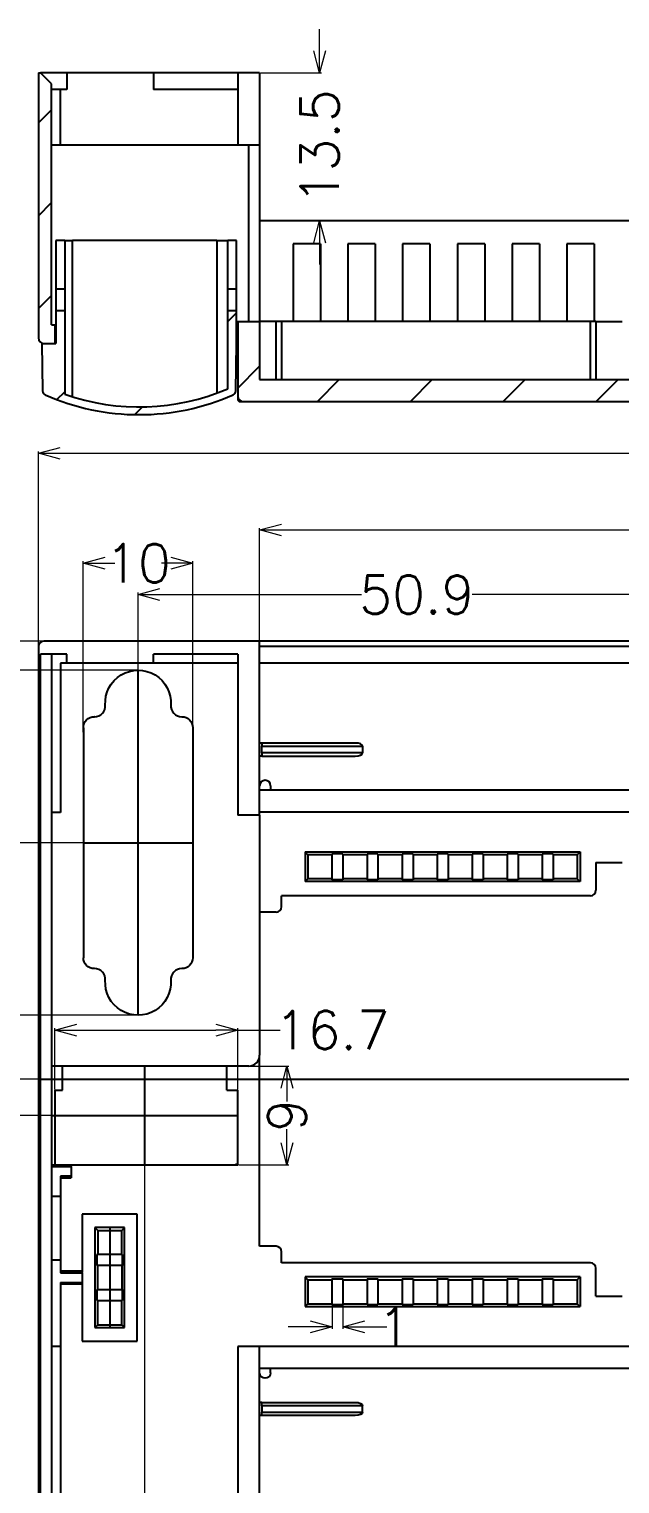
# Model space of a CAD drawing. Header units: millimetres. Extents: x 962 to 1853, y 401 to 821.
# Drawn here: x 1035.2 to 1089.2, y 468.6 to 601.4 of the extents above; entities that cross this region are included whole.
import ezdxf
from ezdxf.lldxf.tags import DXFTag

# ---------------------------------------------------------------- set-up
doc = ezdxf.new("R2010")
doc.units = ezdxf.units.MM
for name, color, linetype, true_color in [('4', 7, 'Continuous', 0xffffff), ('5', 7, 'Continuous', 0xffffff), ('8', 7, 'Continuous', 0xffffff)]:
    doc.layers.add(name, color=color, linetype=linetype, true_color=true_color)
doc.styles.get("Standard").update_dxf_attribs({"font": 'txt', "bigfont": 'gbcbig.shx'})
tags = doc.linetypes.add('CENTER', pattern=[2, 1.25, -0.25, 0.25, -0.25]).pattern_tags.tags
tags[10:11] = [DXFTag(74, 4), DXFTag(75, 0), DXFTag(340, '0'), DXFTag(46, 0.0), DXFTag(50, 0.0), DXFTag(44, 0.0), DXFTag(45, 0.0)]
tags[8:9] = [DXFTag(74, 4), DXFTag(75, 0), DXFTag(340, '0'), DXFTag(46, 0.0), DXFTag(50, 0.0), DXFTag(44, 0.0), DXFTag(45, 0.0)]
tags[6:7] = [DXFTag(74, 4), DXFTag(75, 0), DXFTag(340, '0'), DXFTag(46, 0.0), DXFTag(50, 0.0), DXFTag(44, 0.0), DXFTag(45, 0.0)]
tags[4:5] = [DXFTag(74, 4), DXFTag(75, 0), DXFTag(340, '0'), DXFTag(46, 0.0), DXFTag(50, 0.0), DXFTag(44, 0.0), DXFTag(45, 0.0)]
doc.dimstyles.get("Standard").update_dxf_attribs({"dimtxt": 3.5, "dimasz": 2, "dimexe": 0.18, "dimexo": 0.0625, "dimgap": 0.09, "dimtad": 0, "dimdsep": 46, "dimtxsty": 'Standard', "dimblk": 'OPEN30', "dimcen": 0.09, "dimclrd": 3, "dimclre": 3, "dimclrt": 6, "dimazin": 2, "dimtfac": 1, "dimtofl": 0, "dimtmove": 0, "dimatfit": 3, "dimldrblk": 'OPEN30', "dimfxl": 1, "dimtolj": 1, "dimtzin": 0, "dimlwd": 0, "dimlwe": 0, "dimarcsym": 0})

# ---------------------------------------------------------------- blocks, each defined once
blk = doc.blocks.new('_Open30')
at = {"color": 0, "linetype": 'ByBlock', "lineweight": -2}
for p, q in [((-1, 0.268), (0, 0)), ((0, 0), (-1, -0.268)), ((0, 0), (-1, 0))]:
    blk.add_line(p, q, dxfattribs=at)
blk = doc.blocks.new('*D96')
at = {"color": 3, "lineweight": 0}
for p, q in [((1036.07, 545.08), (1036.07, 562.84)), ((1038.07, 562.66), (1092.26, 562.66)), ((1154.07, 562.66), (1100.02, 562.66)), ((1156.07, 543.38), (1156.07, 562.84))]:
    blk.add_line(p, q, dxfattribs=at)
at = {"layer": 'Defpoints', "color": 0}
for p in [(1156.07, 562.66), (1036.07, 545.01), (1156.07, 543.32)]:
    blk.add_point(p, dxfattribs=at)
at = {"color": 3, "lineweight": 0, "xscale": 2, "yscale": 2, "zscale": 2, "rotation": 180}
blk.add_blockref('_Open30', (1036.07, 562.66), dxfattribs=at)
at = {"color": 3, "lineweight": 0, "xscale": 2, "yscale": 2, "zscale": 2}
blk.add_blockref('_Open30', (1156.07, 562.66), dxfattribs=at)
at = {"color": 6, "insert": (1096.14, 562.66), "char_height": 3.5, "attachment_point": 5}
blk.add_mtext('\\A1;120', dxfattribs=at)
blk = doc.blocks.new('*D97')
at = {"color": 3, "lineweight": 0}
for p, q in [((1056.27, 545.58), (1056.27, 555.84)), ((1058.27, 555.66), (1096.96, 555.66)), ((1152.07, 555.66), (1107.64, 555.66)), ((1154.07, 545.58), (1154.07, 555.84))]:
    blk.add_line(p, q, dxfattribs=at)
at = {"layer": 'Defpoints', "color": 0}
for p in [(1056.27, 555.66), (1056.27, 545.51), (1154.07, 545.51)]:
    blk.add_point(p, dxfattribs=at)
at = {"color": 3, "lineweight": 0, "xscale": 2, "yscale": 2, "zscale": 2, "rotation": 180}
blk.add_blockref('_Open30', (1056.27, 555.66), dxfattribs=at)
at = {"color": 3, "lineweight": 0, "xscale": 2, "yscale": 2, "zscale": 2}
blk.add_blockref('_Open30', (1154.07, 555.66), dxfattribs=at)
at = {"color": 6, "insert": (1102.3, 555.66), "char_height": 3.5, "attachment_point": 5}
blk.add_mtext('\\A1;97.8', dxfattribs=at)
blk = doc.blocks.new('*D115')
at = {"color": 3, "lineweight": 0}
for p, q in [((1040.1, 545.51), (1018.83, 545.51)), ((1019.01, 543.51), (1019.01, 509.38)), ((1019.01, 467.51), (1019.01, 503.95)), ((1040.1, 465.51), (1018.83, 465.51))]:
    blk.add_line(p, q, dxfattribs=at)
at = {"layer": 'Defpoints', "color": 0}
for p in [(1040.17, 545.51), (1019.01, 465.51), (1040.17, 465.51)]:
    blk.add_point(p, dxfattribs=at)
at = {"color": 3, "lineweight": 0, "xscale": 2, "yscale": 2, "zscale": 2}
for p, rotation in [((1019.01, 545.51), 90), ((1019.01, 465.51), 270)]:
    blk.add_blockref('_Open30', p, dxfattribs=dict(at, rotation=rotation))
at = {"color": 6, "insert": (1019.01, 506.66), "char_height": 3.5, "attachment_point": 5, "rotation": 90}
blk.add_mtext('\\A1;80', dxfattribs=at)
blk = doc.blocks.new('*D116')
at = {"color": 3, "lineweight": 0}
for p, q in [((1061.75, 599.39), (1061.75, 601.39)), ((1056.34, 597.39), (1061.93, 597.39)), ((1057.68, 583.89), (1061.93, 583.89)), ((1061.75, 581.89), (1061.75, 579.89))]:
    blk.add_line(p, q, dxfattribs=at)
at = {"layer": 'Defpoints', "color": 0}
for p in [(1056.27, 597.39), (1057.61, 583.89), (1061.75, 583.89)]:
    blk.add_point(p, dxfattribs=at)
at = {"color": 3, "lineweight": 0, "xscale": 2, "yscale": 2, "zscale": 2}
for p, rotation in [((1061.75, 597.39), 270), ((1061.75, 583.89), 90)]:
    blk.add_blockref('_Open30', p, dxfattribs=dict(at, rotation=rotation))
at = {"color": 6, "insert": (1061.75, 590.64), "char_height": 3.5, "attachment_point": 5, "rotation": 90}
blk.add_mtext('\\A1;13.5', dxfattribs=at)
blk = doc.blocks.new('*D118')
at = {"color": 3, "lineweight": 0}
for p, q in [((1040.17, 537.2), (1040.17, 552.81)), ((1042.17, 552.63), (1043.04, 552.63)), ((1048.17, 552.63), (1047.31, 552.63)), ((1050.17, 537.2), (1050.17, 552.81))]:
    blk.add_line(p, q, dxfattribs=at)
at = {"layer": 'Defpoints', "color": 0}
for p in [(1050.17, 552.63), (1040.17, 537.14), (1050.17, 537.14)]:
    blk.add_point(p, dxfattribs=at)
at = {"color": 3, "lineweight": 0, "xscale": 2, "yscale": 2, "zscale": 2, "rotation": 180}
blk.add_blockref('_Open30', (1040.17, 552.63), dxfattribs=at)
at = {"color": 3, "lineweight": 0, "xscale": 2, "yscale": 2, "zscale": 2}
blk.add_blockref('_Open30', (1050.17, 552.63), dxfattribs=at)
at = {"color": 6, "insert": (1045.17, 552.63), "char_height": 3.5, "attachment_point": 5}
blk.add_mtext('\\A1;10', dxfattribs=at)
blk = doc.blocks.new('*D119')
at = {"color": 3, "lineweight": 0}
for p, q in [((1045.11, 542.86), (1030.57, 542.86)), ((1030.75, 540.86), (1030.75, 531.87)), ((1030.75, 513.36), (1030.75, 522.36)), ((1045.11, 511.36), (1030.57, 511.36))]:
    blk.add_line(p, q, dxfattribs=at)
at = {"layer": 'Defpoints', "color": 0}
for p in [(1045.17, 542.86), (1030.75, 511.36), (1045.17, 511.36)]:
    blk.add_point(p, dxfattribs=at)
at = {"color": 3, "lineweight": 0, "xscale": 2, "yscale": 2, "zscale": 2}
for p, rotation in [((1030.75, 542.86), 90), ((1030.75, 511.36), 270)]:
    blk.add_blockref('_Open30', p, dxfattribs=dict(at, rotation=rotation))
at = {"color": 6, "insert": (1030.75, 527.11), "char_height": 3.5, "attachment_point": 5, "rotation": 90}
blk.add_mtext('\\A1;31.5', dxfattribs=at)
blk = doc.blocks.new('*D120')
at = {"color": 3, "lineweight": 0}
for p, q in [((1045.17, 540.11), (1045.17, 549.95)), ((1096.07, 540.11), (1096.07, 549.95)), ((1047.17, 549.77), (1065.58, 549.77)), ((1094.07, 549.77), (1075.67, 549.77))]:
    blk.add_line(p, q, dxfattribs=at)
at = {"layer": 'Defpoints', "color": 0}
for p in [(1096.07, 549.77), (1045.17, 540.04), (1096.07, 540.04)]:
    blk.add_point(p, dxfattribs=at)
at = {"color": 3, "lineweight": 0, "xscale": 2, "yscale": 2, "zscale": 2, "rotation": 180}
blk.add_blockref('_Open30', (1045.17, 549.77), dxfattribs=at)
at = {"color": 3, "lineweight": 0, "xscale": 2, "yscale": 2, "zscale": 2}
blk.add_blockref('_Open30', (1096.07, 549.77), dxfattribs=at)
at = {"color": 6, "insert": (1070.62, 549.77), "char_height": 3.5, "attachment_point": 5}
blk.add_mtext('\\A1;50.9', dxfattribs=at)
blk = doc.blocks.new('*D121')
at = {"color": 3, "lineweight": 0}
for p, q in [((1041.22, 527.11), (1024.22, 527.11)), ((1024.4, 525.11), (1024.4, 521.07)), ((1024.4, 507.51), (1024.4, 511.56)), ((1036.71, 505.51), (1024.22, 505.51))]:
    blk.add_line(p, q, dxfattribs=at)
at = {"layer": 'Defpoints', "color": 0}
for p in [(1041.28, 527.11), (1024.4, 505.51), (1036.77, 505.51)]:
    blk.add_point(p, dxfattribs=at)
at = {"color": 3, "lineweight": 0, "xscale": 2, "yscale": 2, "zscale": 2}
for p, rotation in [((1024.4, 527.11), 90), ((1024.4, 505.51), 270)]:
    blk.add_blockref('_Open30', p, dxfattribs=dict(at, rotation=rotation))
at = {"color": 6, "insert": (1024.4, 516.31), "char_height": 3.5, "attachment_point": 5, "rotation": 90}
blk.add_mtext('\\A1;21.6', dxfattribs=at)
blk = doc.blocks.new('*D122')
at = {"color": 3, "lineweight": 0}
for p, q in [((1062.88, 485.41), (1062.88, 482.73)), ((1063.88, 485.41), (1063.88, 482.73)), ((1060.88, 482.91), (1058.88, 482.91)), ((1065.88, 482.91), (1067.88, 482.91))]:
    blk.add_line(p, q, dxfattribs=at)
at = {"layer": 'Defpoints', "color": 0}
for p in [(1062.88, 485.47), (1063.88, 485.47), (1063.88, 482.91)]:
    blk.add_point(p, dxfattribs=at)
at = {"color": 3, "lineweight": 0, "xscale": 2, "yscale": 2, "zscale": 2}
blk.add_blockref('_Open30', (1062.88, 482.91), dxfattribs=at)
at = {"color": 3, "lineweight": 0, "xscale": 2, "yscale": 2, "zscale": 2, "rotation": 180}
blk.add_blockref('_Open30', (1063.88, 482.91), dxfattribs=at)
at = {"color": 6, "insert": (1068.55, 482.91), "char_height": 3.5, "attachment_point": 5}
blk.add_mtext('\\A1;1', dxfattribs=at)
blk = doc.blocks.new('*D123')
at = {"color": 3, "lineweight": 0}
for p, q in [((1037.57, 504.58), (1037.57, 510.18)), ((1054.27, 504.58), (1054.27, 510.18)), ((1039.57, 510), (1052.27, 510)), ((1054.27, 510), (1058.14, 510))]:
    blk.add_line(p, q, dxfattribs=at)
at = {"layer": 'Defpoints', "color": 0}
for p in [(1054.27, 510), (1037.57, 504.51), (1054.27, 504.51)]:
    blk.add_point(p, dxfattribs=at)
at = {"color": 3, "lineweight": 0, "xscale": 2, "yscale": 2, "zscale": 2, "rotation": 180}
blk.add_blockref('_Open30', (1037.57, 510), dxfattribs=at)
at = {"color": 3, "lineweight": 0, "xscale": 2, "yscale": 2, "zscale": 2}
blk.add_blockref('_Open30', (1054.27, 510), dxfattribs=at)
at = {"color": 6, "insert": (1062.9, 510), "char_height": 3.5, "attachment_point": 5}
blk.add_mtext('\\A1;16.7', dxfattribs=at)
blk = doc.blocks.new('*D124')
at = {"color": 3, "lineweight": 0}
for p, q in [((1045.77, 500.2), (1045.77, 460.95)), ((1096.07, 474.32), (1096.07, 460.95)), ((1047.77, 461.13), (1065.88, 461.13)), ((1094.07, 461.13), (1075.97, 461.13))]:
    blk.add_line(p, q, dxfattribs=at)
at = {"layer": 'Defpoints', "color": 0}
for p in [(1045.77, 500.27), (1096.07, 474.38), (1096.07, 461.13)]:
    blk.add_point(p, dxfattribs=at)
at = {"color": 3, "lineweight": 0, "xscale": 2, "yscale": 2, "zscale": 2, "rotation": 180}
blk.add_blockref('_Open30', (1045.77, 461.13), dxfattribs=at)
at = {"color": 3, "lineweight": 0, "xscale": 2, "yscale": 2, "zscale": 2}
blk.add_blockref('_Open30', (1096.07, 461.13), dxfattribs=at)
at = {"color": 6, "insert": (1070.92, 461.13), "char_height": 3.5, "attachment_point": 5}
blk.add_mtext('\\A1;50.3', dxfattribs=at)
blk = doc.blocks.new('*D125')
at = {"color": 3, "lineweight": 0}
for p, q in [((1028.78, 507.51), (1028.78, 509.51)), ((1026.47, 505.51), (1028.96, 505.51)), ((1040.12, 502.21), (1028.6, 502.21)), ((1028.78, 500.21), (1028.78, 498.21))]:
    blk.add_line(p, q, dxfattribs=at)
at = {"layer": 'Defpoints', "color": 0}
for p in [(1026.41, 505.51), (1028.78, 502.21), (1040.18, 502.21)]:
    blk.add_point(p, dxfattribs=at)
at = {"color": 3, "lineweight": 0, "xscale": 2, "yscale": 2, "zscale": 2}
for p, rotation in [((1028.78, 505.51), 270), ((1028.78, 502.21), 90)]:
    blk.add_blockref('_Open30', p, dxfattribs=dict(at, rotation=rotation))
at = {"color": 6, "insert": (1028.78, 494.62), "char_height": 3.5, "attachment_point": 5, "rotation": 90}
blk.add_mtext('\\A1;3.3', dxfattribs=at)
blk = doc.blocks.new('*D126')
at = {"color": 3, "lineweight": 0}
for p, q in [((1054.76, 506.71), (1058.94, 506.71)), ((1058.76, 504.71), (1058.76, 503.47)), ((1058.76, 499.71), (1058.76, 500.96)), ((1054.34, 497.71), (1058.94, 497.71))]:
    blk.add_line(p, q, dxfattribs=at)
at = {"layer": 'Defpoints', "color": 0}
for p in [(1054.7, 506.71), (1058.76, 506.71), (1054.27, 497.71)]:
    blk.add_point(p, dxfattribs=at)
at = {"color": 3, "lineweight": 0, "xscale": 2, "yscale": 2, "zscale": 2}
for p, rotation in [((1058.76, 506.71), 90), ((1058.76, 497.71), 270)]:
    blk.add_blockref('_Open30', p, dxfattribs=dict(at, rotation=rotation))
at = {"color": 6, "insert": (1058.76, 502.21), "char_height": 3.5, "attachment_point": 5, "rotation": 90}
blk.add_mtext('\\A1;9', dxfattribs=at)

msp = doc.modelspace()

# ---------------------------------------------------------------- linework, layer by layer
at = {"color": 7}
for p, q in [((1036.073, 592.833), (1037.273, 594.032)), ((1036.073, 584.352), (1037.273, 585.55)), ((1036.073, 575.871), (1037.273, 577.069)), ((1053.373, 574.692), (1054.173, 575.491)), ((1054.273, 568.609), (1056.273, 570.607)), ((1061.542, 567.39), (1063.544, 569.39)), ((1070.032, 567.39), (1072.034, 569.39)), ((1078.521, 567.39), (1080.523, 569.39)), ((1087.011, 567.39), (1089.013, 569.39)), ((1037.756, 567.571), (1038.473, 568.288)), ((1044.867, 566.194), (1045.566, 566.892))]:
    msp.add_line(p, q, dxfattribs=at)
at = {"layer": '4', "color": 251}
for p, q in [((1038.473, 582.09), (1037.673, 582.09)), ((1037.673, 582.09), (1037.673, 577.69)), ((1038.473, 582.09), (1038.473, 577.69)), ((1038.473, 582.09), (1039.173, 582.09)), ((1039.173, 567.821), (1039.173, 582.09)), ((1052.373, 582.09), (1039.173, 582.09)), ((1052.373, 582.09), (1052.373, 568.162)), ((1052.373, 582.09), (1053.373, 582.09)), ((1054.173, 582.09), (1053.373, 582.09)), ((1053.373, 577.69), (1053.373, 582.09)), ((1054.173, 577.69), (1054.173, 582.09)), ((1037.673, 577.69), (1038.473, 577.69)), ((1037.673, 577.69), (1037.673, 575.69)), ((1038.473, 577.69), (1038.473, 575.69)), ((1053.373, 577.69), (1054.173, 577.69)), ((1053.373, 575.69), (1053.373, 577.69)), ((1054.173, 575.69), (1054.173, 577.69)), ((1037.673, 575.69), (1037.673, 572.69)), ((1037.673, 575.69), (1038.473, 575.69)), ((1038.473, 575.69), (1038.473, 568.053)), ((1053.373, 575.69), (1054.173, 575.69)), ((1053.373, 568.562), (1053.373, 575.69)), ((1054.173, 572.691), (1054.173, 575.69)), ((1036.373, 572.69), (1036.449, 568.37)), ((1036.373, 572.69), (1037.673, 572.69)), ((1054.098, 568.37), (1054.173, 572.691))]:
    msp.add_line(p, q, dxfattribs=at)
for centre, radius, start, end in [((1045.273, 587.34), 20.45, 250.5783, 293.33385), ((1036.849, 568.377), 0.4, 181, 246.04576), ((1045.273, 587.34), 21.15, 246.04576, 293.95424), ((1053.698, 568.377), 0.4, 293.95424, 359)]:
    msp.add_arc(centre, radius, start, end, dxfattribs=at)
msp.add_ellipse((1053.773, 497.813), major_axis=(-0.283, 0.283), ratio=0.9996955, start_param=3.6743019, end_param=3.9268004, dxfattribs=at)
at = {"layer": '5', "color": 23}
for p, q in [((1054.273, 567.89), (1054.273, 567.59)), ((1054.373, 567.59), (1054.273, 567.59)), ((1054.473, 567.39), (1054.773, 567.39)), ((1154.072, 545.513), (1056.274, 545.513)), ((1154.072, 545.013), (1056.274, 545.013)), ((1154.073, 543.513), (1056.273, 543.513)), ((1056.473, 536.213), (1056.273, 536.213)), ((1065.008, 536.213), (1056.473, 536.213)), ((1056.473, 536.213), (1056.473, 535.913)), ((1056.473, 535.313), (1056.473, 535.913)), ((1056.473, 535.913), (1065.673, 535.913)), ((1056.473, 535.313), (1056.473, 535.013)), ((1065.673, 535.313), (1056.473, 535.313)), ((1065.673, 535.913), (1065.673, 535.313)), ((1056.473, 535.013), (1056.273, 535.013)), ((1056.473, 535.013), (1065.008, 535.013)), ((1057.273, 532.313), (1057.273, 531.913)), ((1057.273, 478.713), (1057.273, 479.113)), ((1056.473, 476.013), (1056.273, 476.013)), ((1056.473, 475.713), (1056.473, 476.013)), ((1056.473, 476.013), (1065.008, 476.013)), ((1056.473, 475.713), (1056.473, 475.113)), ((1065.673, 475.713), (1056.473, 475.713)), ((1065.673, 475.113), (1065.673, 475.713)), ((1056.473, 474.813), (1056.273, 474.813)), ((1056.473, 475.113), (1065.673, 475.113)), ((1056.473, 474.813), (1056.473, 475.113)), ((1065.008, 474.813), (1056.473, 474.813))]:
    msp.add_line(p, q, dxfattribs=at)
for centre, radius, start, end in [((1054.473, 567.59), 0.2, 180, 270), ((1056.773, 532.313), 0.5, 0, 180)]:
    msp.add_arc(centre, radius, start, end, dxfattribs=at)
at = {"layer": '5', "color": 23, "extrusion": (0, 0, -1)}
msp.add_arc((-1056.773, 478.713), 0.5, 180, 0, dxfattribs=at)
at = {"layer": '5', "color": 23}
for centre, major_axis, start_param, end_param in [((1065.008, 535.913), (-0.665, 0), 3.1415927, 4.712389), ((1065.008, 535.313), (0.665, 0), 4.712389, 6.2831853)]:
    msp.add_ellipse(centre, major_axis=major_axis, ratio=0.4512199, start_param=start_param, end_param=end_param, dxfattribs=at)
at = {"layer": '5', "color": 23, "extrusion": (0, 0, -1)}
for centre, major_axis, start_param, end_param in [((1065.008, 475.713), (0.665, 0), 4.712389, 6.2831853), ((1065.008, 475.113), (-0.665, 0), 3.1415927, 4.712389)]:
    msp.add_ellipse(centre, major_axis=major_axis, ratio=0.4512199, start_param=start_param, end_param=end_param, dxfattribs=at)
at = {"layer": '8', "color": 163}
for p, q in [((1036.073, 597.39), (1036.273, 597.39)), ((1036.073, 597.39), (1036.073, 573.19)), ((1037.273, 596.39), (1036.273, 597.39)), ((1038.673, 597.39), (1036.273, 597.39)), ((1037.273, 574.39), (1037.273, 596.39)), ((1038.673, 597.39), (1038.673, 595.89)), ((1046.573, 597.39), (1038.673, 597.39)), ((1046.573, 597.39), (1046.573, 595.89)), ((1054.273, 597.39), (1046.573, 597.39)), ((1054.273, 597.39), (1054.273, 590.79)), ((1056.273, 597.39), (1054.273, 597.39)), ((1056.273, 597.39), (1056.273, 590.79)), ((1038.073, 595.89), (1037.273, 595.89)), ((1038.073, 590.79), (1038.073, 595.89)), ((1038.673, 595.89), (1038.073, 595.89)), ((1054.273, 595.89), (1046.573, 595.89)), ((1055.273, 590.79), (1037.273, 590.79)), ((1055.273, 574.69), (1055.273, 590.79)), ((1056.273, 590.79), (1055.273, 590.79)), ((1056.273, 590.79), (1056.273, 574.69)), ((1154.073, 583.89), (1056.273, 583.89)), ((1061.823, 581.791), (1059.323, 581.791)), ((1059.323, 581.791), (1059.323, 574.69)), ((1061.823, 581.791), (1061.823, 574.69)), ((1066.823, 581.791), (1064.324, 581.791)), ((1064.324, 581.791), (1064.324, 574.69)), ((1066.823, 581.791), (1066.823, 574.69)), ((1071.823, 581.791), (1069.324, 581.791)), ((1069.324, 581.791), (1069.324, 574.69)), ((1071.823, 581.791), (1071.823, 574.69)), ((1076.823, 581.791), (1074.324, 581.791)), ((1074.324, 581.791), (1074.324, 574.69)), ((1076.823, 581.791), (1076.823, 574.69)), ((1081.823, 581.791), (1079.324, 581.791)), ((1079.324, 581.791), (1079.324, 574.69)), ((1081.823, 581.791), (1081.823, 574.69)), ((1086.823, 581.791), (1084.324, 581.791)), ((1084.324, 581.791), (1084.324, 574.69)), ((1086.823, 581.791), (1086.823, 574.69)), ((1037.273, 574.39), (1037.573, 574.39)), ((1037.573, 574.39), (1037.573, 572.69)), ((1037.573, 574.39), (1037.673, 574.39)), ((1054.173, 574.69), (1054.273, 574.69)), ((1054.273, 574.69), (1054.273, 567.89)), ((1054.273, 574.69), (1056.273, 574.69)), ((1056.273, 574.69), (1056.273, 569.39)), ((1057.773, 574.69), (1056.273, 574.69)), ((1057.773, 569.39), (1057.773, 574.69)), ((1058.273, 574.69), (1057.773, 574.69)), ((1058.273, 574.69), (1058.273, 569.39)), ((1086.473, 574.69), (1058.273, 574.69)), ((1086.473, 569.39), (1086.473, 574.69)), ((1086.973, 574.69), (1086.473, 574.69)), ((1086.973, 574.69), (1086.973, 569.39)), ((1086.973, 574.69), (1089.373, 574.69)), ((1036.573, 572.69), (1037.573, 572.69)), ((1054.174, 572.69), (1054.273, 572.69)), ((1056.273, 569.39), (1123.673, 569.39)), ((1054.773, 567.39), (1125.173, 567.39)), ((1036.073, 545.013), (1036.073, 466.013)), ((1056.273, 545.513), (1036.573, 545.513)), ((1056.273, 529.613), (1056.273, 545.513)), ((1036.273, 466.713), (1036.273, 544.313)), ((1038.673, 544.313), (1036.273, 544.313)), ((1037.273, 544.313), (1037.273, 466.713)), ((1038.073, 543.513), (1038.073, 529.863)), ((1038.673, 543.513), (1038.073, 543.513)), ((1038.673, 543.513), (1038.673, 544.313)), ((1046.573, 543.513), (1038.673, 543.513)), ((1054.273, 544.313), (1046.573, 544.313)), ((1046.573, 543.513), (1046.573, 544.313)), ((1054.273, 543.513), (1046.573, 543.513)), ((1054.273, 544.313), (1054.273, 529.613)), ((1041.181, 538.613), (1041.173, 538.613)), ((1049.173, 538.613), (1049.166, 538.613)), ((1040.173, 537.613), (1040.173, 516.613)), ((1050.173, 537.613), (1050.173, 516.613)), ((1154.073, 531.913), (1056.273, 531.913)), ((1038.073, 529.863), (1037.273, 529.863)), ((1056.273, 529.613), (1054.273, 529.613)), ((1154.073, 529.913), (1056.273, 529.913)), ((1056.273, 529.613), (1056.273, 507.713)), ((1086.973, 525.313), (1089.373, 525.313)), ((1086.973, 525.313), (1086.973, 522.763)), ((1086.473, 522.263), (1058.273, 522.263)), ((1058.273, 521.263), (1058.273, 522.263)), ((1057.773, 520.763), (1056.273, 520.763)), ((1041.181, 515.613), (1041.173, 515.613)), ((1049.173, 515.613), (1049.166, 515.613)), ((1056.273, 490.263), (1056.273, 507.713)), ((1055.273, 506.713), (1037.273, 506.713)), ((1038.273, 504.513), (1038.273, 506.713)), ((1053.273, 504.513), (1053.273, 506.713)), ((1037.573, 504.513), (1038.273, 504.513)), ((1037.573, 504.513), (1037.573, 497.713)), ((1053.273, 504.513), (1054.273, 504.513)), ((1054.273, 497.713), (1054.273, 504.513)), ((1037.273, 497.713), (1037.573, 497.713)), ((1037.273, 497.556), (1039.073, 497.556)), ((1039.073, 497.713), (1046.823, 497.713)), ((1039.073, 497.556), (1039.073, 497.708)), ((1039.073, 497.556), (1039.073, 496.67)), ((1046.823, 497.713), (1054.273, 497.713)), ((1039.073, 496.67), (1038.073, 496.67)), ((1038.073, 496.67), (1038.073, 494.813)), ((1038.073, 496.518), (1039.073, 496.518)), ((1039.073, 496.67), (1039.073, 496.518)), ((1038.073, 494.813), (1037.273, 494.813)), ((1038.073, 494.813), (1038.073, 489.013)), ((1040.073, 493.213), (1040.073, 487.912)), ((1045.073, 493.213), (1040.073, 493.213)), ((1045.073, 481.613), (1045.073, 493.213)), ((1057.773, 490.263), (1056.273, 490.263)), ((1038.073, 489.013), (1037.273, 489.013)), ((1038.073, 489.013), (1038.073, 487.856)), ((1058.273, 488.763), (1058.273, 489.763)), ((1040.073, 488.008), (1038.073, 488.008)), ((1038.073, 487.856), (1040.073, 487.856)), ((1040.073, 487.856), (1040.073, 487.912)), ((1040.073, 487.856), (1040.073, 486.97)), ((1086.473, 488.763), (1058.273, 488.763)), ((1086.973, 485.713), (1086.973, 488.263)), ((1038.073, 486.97), (1040.073, 486.97)), ((1038.073, 486.97), (1038.073, 481.113)), ((1040.073, 486.818), (1038.073, 486.818)), ((1040.073, 486.97), (1040.073, 486.914)), ((1040.073, 486.914), (1040.073, 481.613)), ((1086.973, 485.713), (1089.373, 485.713)), ((1038.073, 481.113), (1037.273, 481.113)), ((1038.073, 481.113), (1038.073, 467.513)), ((1040.073, 481.613), (1045.073, 481.613)), ((1054.273, 481.113), (1054.273, 466.713)), ((1056.273, 481.113), (1054.273, 481.113)), ((1056.273, 466.013), (1056.273, 481.113)), ((1154.073, 481.113), (1056.273, 481.113)), ((1154.073, 479.113), (1056.273, 479.113))]:
    msp.add_line(p, q, dxfattribs=at)
at = {"layer": '8', "color": 1, "linetype": 'CENTER', "ltscale": 1.016}
for p, q in [((1045.173, 511.363), (1045.173, 542.863)), ((1040.173, 527.113), (1050.173, 527.113))]:
    msp.add_line(p, q, dxfattribs=at)
at = {"layer": '8', "color": 151}
for p, q in [((1060.42, 526.268), (1085.529, 526.268)), ((1060.42, 526.268), (1060.42, 523.558)), ((1060.675, 526.013), (1060.42, 526.268)), ((1062.875, 526.013), (1060.675, 526.013)), ((1060.675, 526.013), (1060.675, 523.813)), ((1063.875, 526.093), (1062.875, 526.093)), ((1062.875, 526.093), (1062.875, 523.732)), ((1063.875, 526.093), (1063.875, 523.732)), ((1066.075, 526.013), (1063.875, 526.013)), ((1067.075, 526.093), (1066.075, 526.093)), ((1066.075, 526.093), (1066.075, 523.732)), ((1067.075, 526.093), (1067.075, 523.732)), ((1069.275, 526.013), (1067.075, 526.013)), ((1070.275, 526.093), (1069.275, 526.093)), ((1069.275, 526.093), (1069.275, 523.732)), ((1070.275, 526.093), (1070.275, 523.732)), ((1072.475, 526.013), (1070.275, 526.013)), ((1073.475, 526.093), (1072.475, 526.093)), ((1072.475, 526.093), (1072.475, 523.732)), ((1073.475, 526.093), (1073.475, 523.732)), ((1075.675, 526.013), (1073.475, 526.013)), ((1076.675, 526.093), (1075.675, 526.093)), ((1075.675, 526.093), (1075.675, 523.732)), ((1076.675, 526.093), (1076.675, 523.732)), ((1078.875, 526.013), (1076.675, 526.013)), ((1079.875, 526.093), (1078.875, 526.093)), ((1078.875, 526.093), (1078.875, 523.732)), ((1079.875, 526.093), (1079.875, 523.732)), ((1082.075, 526.013), (1079.875, 526.013)), ((1083.075, 526.093), (1082.075, 526.093)), ((1082.075, 526.093), (1082.075, 523.732)), ((1083.075, 526.093), (1083.075, 523.732)), ((1085.275, 526.013), (1083.075, 526.013)), ((1085.275, 526.013), (1085.529, 526.268)), ((1085.275, 526.013), (1085.275, 523.813)), ((1085.529, 526.268), (1085.529, 523.558)), ((1060.675, 523.813), (1060.42, 523.558)), ((1085.529, 523.558), (1060.42, 523.558)), ((1062.875, 523.813), (1060.675, 523.813)), ((1063.875, 523.732), (1062.875, 523.732)), ((1066.075, 523.813), (1063.875, 523.813)), ((1067.075, 523.732), (1066.075, 523.732)), ((1069.275, 523.813), (1067.075, 523.813)), ((1070.275, 523.732), (1069.275, 523.732)), ((1072.475, 523.813), (1070.275, 523.813)), ((1073.475, 523.732), (1072.475, 523.732)), ((1075.675, 523.813), (1073.475, 523.813)), ((1076.675, 523.732), (1075.675, 523.732)), ((1078.875, 523.813), (1076.675, 523.813)), ((1079.875, 523.732), (1078.875, 523.732)), ((1082.075, 523.813), (1079.875, 523.813)), ((1083.075, 523.732), (1082.075, 523.732)), ((1085.275, 523.813), (1083.075, 523.813)), ((1085.275, 523.813), (1085.529, 523.558)), ((1040.076, 493.213), (1040.076, 487.912)), ((1045.076, 493.213), (1040.076, 493.213)), ((1045.076, 481.614), (1045.076, 493.213)), ((1043.943, 491.981), (1041.219, 491.981)), ((1041.219, 491.981), (1041.219, 482.847)), ((1041.481, 491.719), (1041.219, 491.981)), ((1041.481, 491.719), (1041.481, 489.514)), ((1041.481, 491.719), (1043.681, 491.719)), ((1043.681, 491.719), (1043.943, 491.981)), ((1043.681, 489.514), (1043.681, 491.719)), ((1043.943, 482.847), (1043.943, 491.981)), ((1041.411, 489.514), (1041.411, 488.514)), ((1043.751, 489.514), (1041.411, 489.514)), ((1043.751, 488.514), (1043.751, 489.514)), ((1040.076, 487.856), (1040.076, 486.971)), ((1043.751, 488.514), (1041.411, 488.514)), ((1041.481, 486.314), (1041.481, 488.514)), ((1043.681, 488.514), (1043.681, 486.314)), ((1085.529, 487.468), (1060.42, 487.468)), ((1060.42, 487.468), (1060.42, 484.759)), ((1060.675, 487.214), (1060.42, 487.468)), ((1085.275, 487.214), (1085.529, 487.468)), ((1085.529, 487.468), (1085.529, 484.759)), ((1040.076, 486.915), (1040.076, 481.614)), ((1041.411, 486.314), (1041.411, 485.314)), ((1041.411, 486.314), (1043.751, 486.314)), ((1043.751, 485.314), (1043.751, 486.314)), ((1060.675, 487.214), (1062.875, 487.214)), ((1060.675, 487.214), (1060.675, 485.014)), ((1062.875, 487.294), (1063.875, 487.294)), ((1062.875, 487.294), (1062.875, 484.933)), ((1063.875, 487.294), (1063.875, 484.933)), ((1063.875, 487.214), (1066.075, 487.214)), ((1066.075, 487.294), (1067.075, 487.294)), ((1066.075, 487.294), (1066.075, 484.933)), ((1067.075, 487.294), (1067.075, 484.933)), ((1067.075, 487.214), (1069.275, 487.214)), ((1069.275, 487.294), (1070.275, 487.294)), ((1069.275, 487.294), (1069.275, 484.933)), ((1070.275, 487.294), (1070.275, 484.933)), ((1070.275, 487.214), (1072.475, 487.214)), ((1072.475, 487.294), (1073.475, 487.294)), ((1072.475, 487.294), (1072.475, 484.933)), ((1073.475, 487.294), (1073.475, 484.933)), ((1073.475, 487.214), (1075.675, 487.214)), ((1075.675, 487.294), (1076.675, 487.294)), ((1075.675, 487.294), (1075.675, 484.933)), ((1076.675, 487.294), (1076.675, 484.933)), ((1076.675, 487.214), (1078.875, 487.214)), ((1078.875, 487.294), (1079.875, 487.294)), ((1078.875, 487.294), (1078.875, 484.933)), ((1079.875, 487.294), (1079.875, 484.933)), ((1079.875, 487.214), (1082.075, 487.214)), ((1082.075, 487.294), (1083.075, 487.294)), ((1082.075, 487.294), (1082.075, 484.933)), ((1083.075, 487.294), (1083.075, 484.933)), ((1083.075, 487.214), (1085.275, 487.214)), ((1085.275, 487.214), (1085.275, 485.014)), ((1041.411, 485.314), (1043.751, 485.314)), ((1041.481, 483.108), (1041.481, 485.314)), ((1043.681, 483.108), (1043.681, 485.314)), ((1060.675, 485.014), (1060.42, 484.759)), ((1060.675, 485.014), (1062.875, 485.014)), ((1063.875, 484.933), (1062.875, 484.933)), ((1063.875, 485.014), (1066.075, 485.014)), ((1067.075, 484.933), (1066.075, 484.933)), ((1067.075, 485.014), (1069.275, 485.014)), ((1070.275, 484.933), (1069.275, 484.933)), ((1070.275, 485.014), (1072.475, 485.014)), ((1073.475, 484.933), (1072.475, 484.933)), ((1073.475, 485.014), (1075.675, 485.014)), ((1076.675, 484.933), (1075.675, 484.933)), ((1076.675, 485.014), (1078.875, 485.014)), ((1079.875, 484.933), (1078.875, 484.933)), ((1079.875, 485.014), (1082.075, 485.014)), ((1083.075, 484.933), (1082.075, 484.933)), ((1083.075, 485.014), (1085.275, 485.014)), ((1085.275, 485.014), (1085.529, 484.759)), ((1060.42, 484.759), (1085.529, 484.759)), ((1041.481, 483.108), (1041.219, 482.847)), ((1041.219, 482.847), (1043.943, 482.847)), ((1041.481, 483.108), (1043.681, 483.108)), ((1043.681, 483.108), (1043.943, 482.847)), ((1040.076, 481.614), (1045.076, 481.614))]:
    msp.add_line(p, q, dxfattribs=at)
at = {"layer": '8', "color": 1, "linetype": 'CENTER', "ltscale": 0.9144}
for p, q in [((1045.773, 497.713), (1045.773, 506.713)), ((1037.273, 502.213), (1054.273, 502.213))]:
    msp.add_line(p, q, dxfattribs=at)
at = {"layer": '8', "color": 1, "linetype": 'CENTER', "ltscale": 8.128}
msp.add_line((1036.073, 505.513), (1156.073, 505.513), dxfattribs=at)
at = {"layer": '8', "color": 1, "linetype": 'CENTER', "ltscale": 1.85604}
msp.add_line((1042.581, 491.981), (1042.581, 482.847), dxfattribs=at)
at = {"layer": '8', "color": 163}
for centre, radius, start, end in [((1036.573, 573.19), 0.5, 180, 270), ((1054.773, 567.89), 0.5, 180, 270), ((1036.573, 545.013), 0.5, 90, 180), ((1041.181, 539.613), 1, 270, 3.58332), ((1049.166, 539.613), 1, 176.41668, 270), ((1086.473, 522.763), 0.5, 270, 0), ((1057.773, 521.263), 0.5, 270, 0), ((1041.181, 514.613), 1, 356.41668, 90), ((1049.166, 514.613), 1, 90, 183.58332), ((1055.273, 507.713), 1, 270, 0), ((1057.773, 489.763), 0.5, 0, 90), ((1086.473, 488.263), 0.5, 0, 90)]:
    msp.add_arc(centre, radius, start, end, dxfattribs=at)
at = {"layer": '8', "color": 163, "extrusion": (0, 0, -1)}
for centre, radius, start, end in [((-1045.173, 539.863), 3, 356.41668, 183.58332), ((-1041.173, 537.613), 1, 0, 90), ((-1049.173, 537.613), 1, 90, 180), ((-1041.173, 516.613), 1, 270, 0), ((-1049.173, 516.613), 1, 180, 270), ((-1045.173, 514.363), 3, 176.41668, 3.58332)]:
    msp.add_arc(centre, radius, start, end, dxfattribs=at)
at = {"layer": '8', "color": 163}
msp.add_open_spline([(1037.573, 497.713), (1039.073, 497.713)], degree=1, dxfattribs=at)

# ---------------------------------------------------------------- dimensions: what is measured, and where the dimension line sits
for base, p1, p2, picture, middle in [((1061.75, 583.89), (1056.273, 597.39), (1057.613, 583.89), '*D116', (1061.75, 590.64)), ((1030.749, 511.363), (1045.173, 542.863), (1045.173, 511.363), '*D119', (1030.749, 527.113)), ((1024.396, 505.513), (1041.282, 527.113), (1036.768, 505.513), '*D121', (1024.396, 516.313)), ((1058.759, 506.713), (1054.273, 497.713), (1054.701, 506.713), '*D126', (1058.759, 502.213))]:
    dim = msp.add_linear_dim(base=base, p1=p1, p2=p2, angle=90, dimstyle='Standard')
    dim.commit()
    dim.dimension.update_dxf_attribs({"geometry": picture, "text_midpoint": middle})
for base, p1, p2, picture, middle in [((1156.073, 562.664), (1036.073, 545.013), (1156.073, 543.322), '*D96', (1096.138, 562.664)), ((1056.274, 555.664), (1154.073, 545.513), (1056.274, 545.513), '*D97', (1102.3, 555.664)), ((1096.073, 549.775), (1045.173, 540.043), (1096.073, 540.043), '*D120', (1070.623, 549.775)), ((1054.273, 510.003), (1037.573, 504.513), (1054.273, 504.513), '*D123', (1062.899, 510.003)), ((1096.073, 461.132), (1045.773, 500.265), (1096.073, 474.38), '*D124', (1070.923, 461.132))]:
    dim = msp.add_linear_dim(base=base, p1=p1, p2=p2, dimstyle='Standard')
    dim.commit()
    dim.dimension.update_dxf_attribs({"geometry": picture, "text_midpoint": middle, "dimtype": 160})
for base, p1, p2, picture, middle in [((1050.173, 552.632), (1040.173, 537.139), (1050.173, 537.139), '*D118', (1045.173, 552.632)), ((1063.875, 482.913), (1062.875, 485.472), (1063.875, 485.472), '*D122', (1068.548, 482.913))]:
    dim = msp.add_linear_dim(base=base, p1=p1, p2=p2, dimstyle='Standard')
    dim.commit()
    dim.dimension.update_dxf_attribs({"geometry": picture, "text_midpoint": middle})
for base, p1, p2, picture, middle in [((1019.006, 465.513), (1040.165, 545.513), (1040.165, 465.513), '*D115', (1019.006, 506.664)), ((1028.781, 502.213), (1026.406, 505.513), (1040.185, 502.213), '*D125', (1028.781, 494.623))]:
    dim = msp.add_linear_dim(base=base, p1=p1, p2=p2, angle=90, dimstyle='Standard')
    dim.commit()
    dim.dimension.update_dxf_attribs({"geometry": picture, "text_midpoint": middle, "dimtype": 160})

doc.saveas('drawing.dxf')
